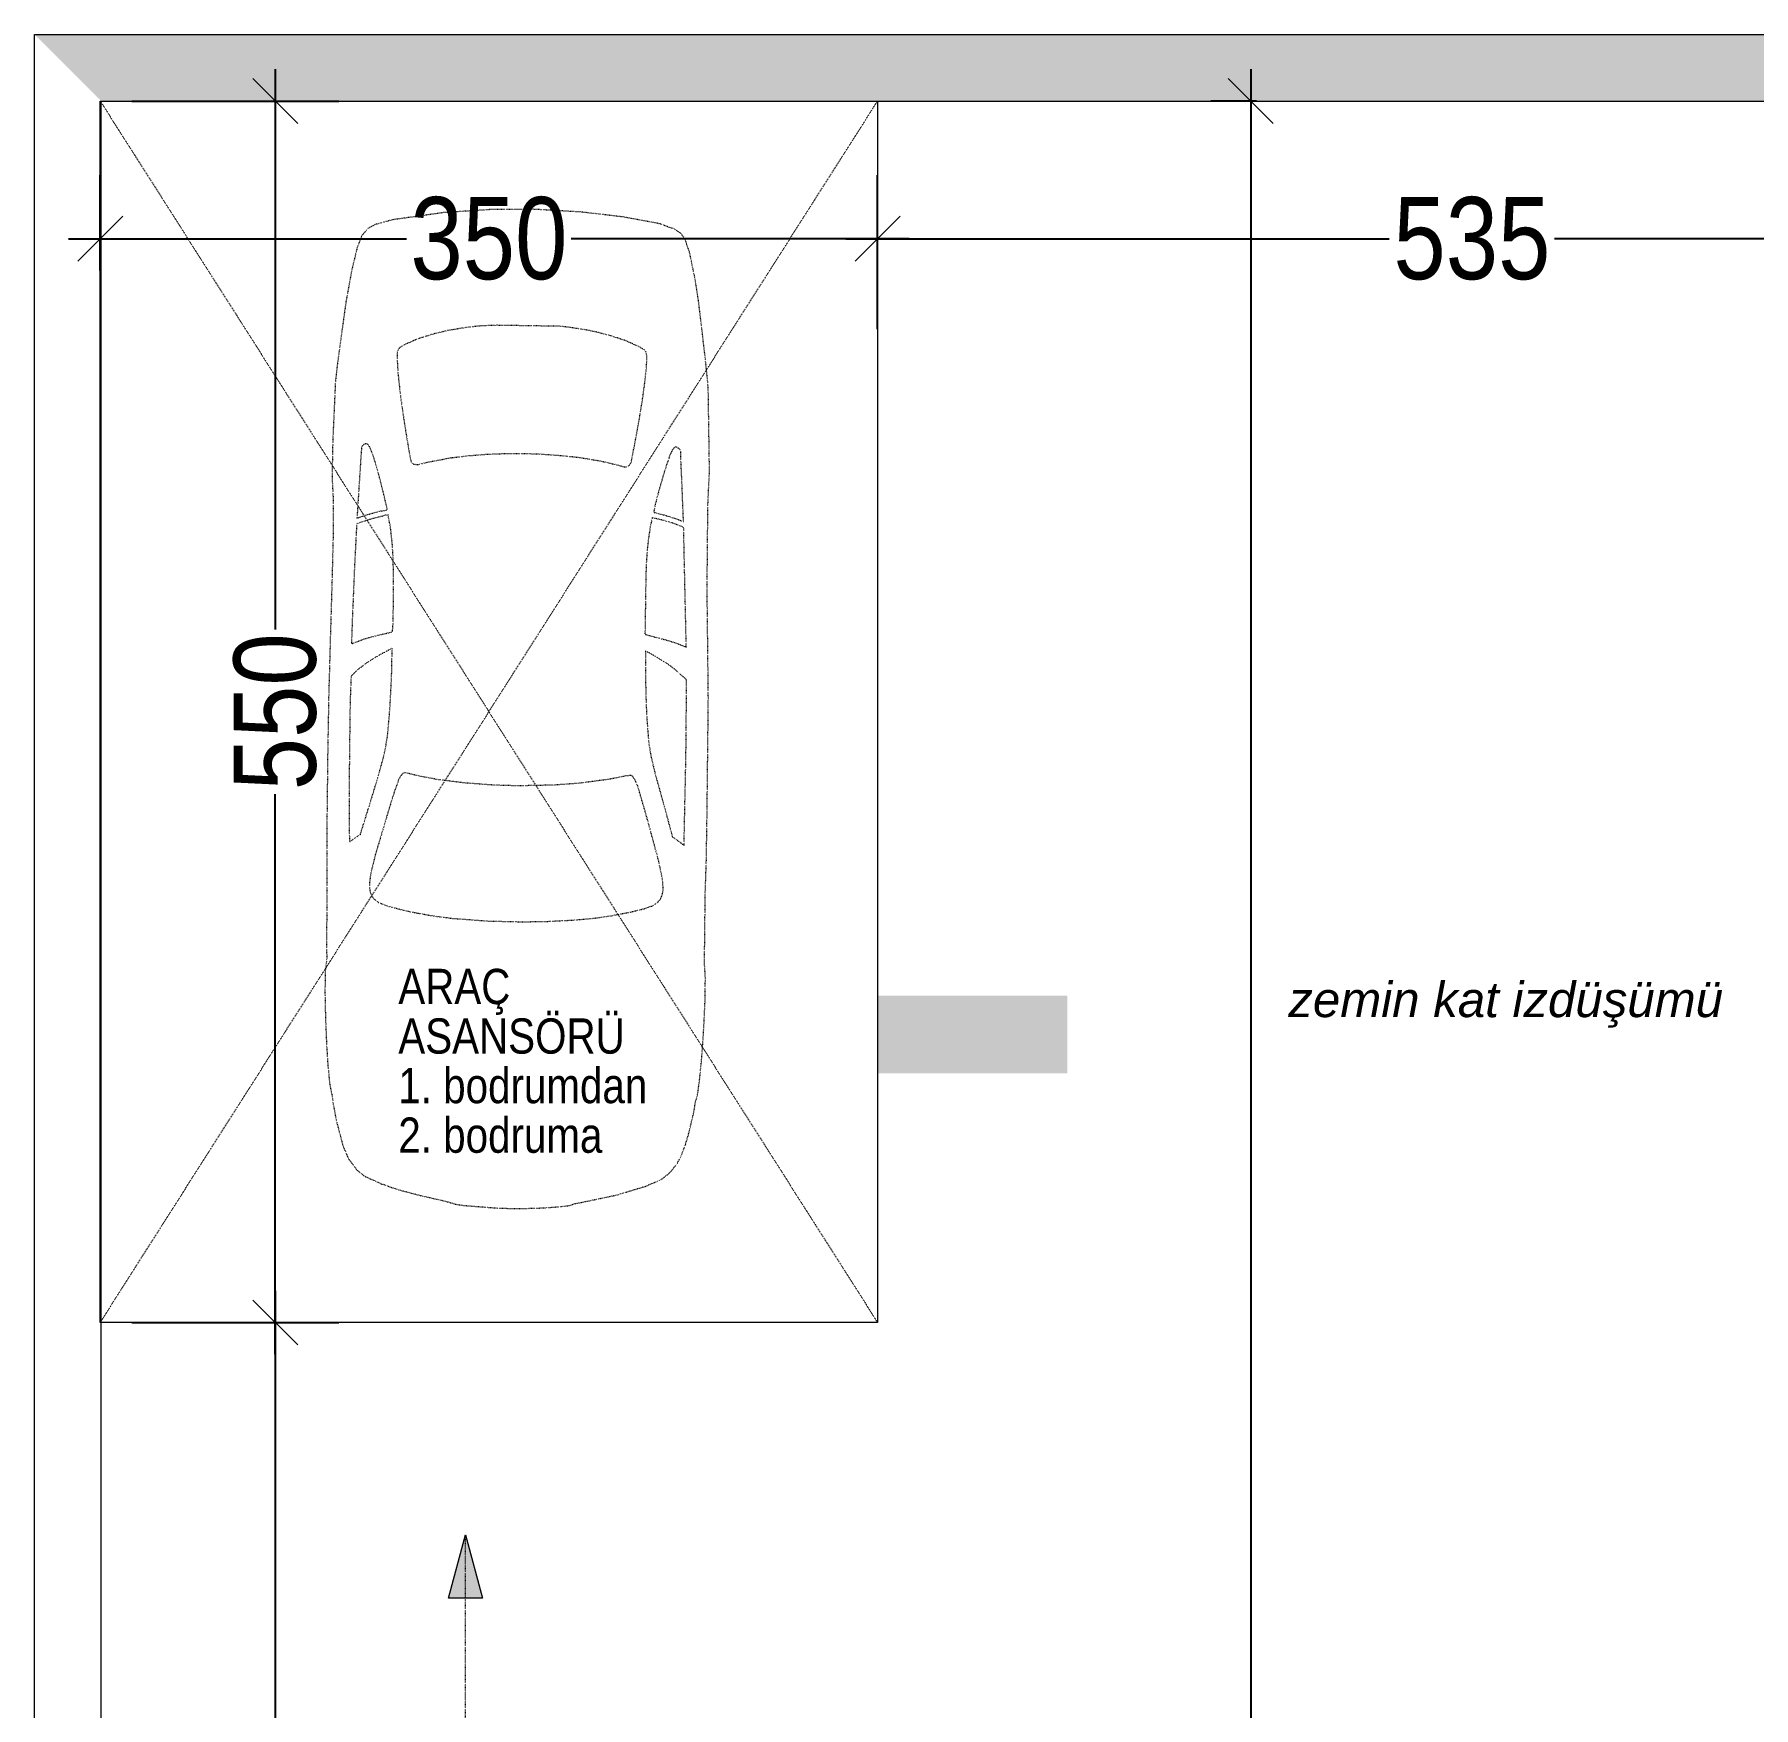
# Model space of a CAD drawing. Header units: millimetres. Extents: x 2975 to 4395, y 1592 to 4704.
# Drawn here: x 2975 to 3749, y 3951 to 4704 of the extents above; entities that cross this region are included whole.
import ezdxf

# ---------------------------------------------------------------- set-up
doc = ezdxf.new("R2010")
doc.units = ezdxf.units.MM
doc.linetypes.add('Style de ligne -5', pattern=[0.41656, 0.13885, -0.27771])
for name, color, linetype, lineweight in [('Genel', 7, 'Continuous', 5), ('Kolon', 7, 'Continuous', 5), ('Sembol', 7, 'Continuous', 5), ('Yazı', 7, 'Continuous', 5)]:
    doc.layers.add(name, color=color, linetype=linetype, lineweight=lineweight)
doc.layers.add('Kotlar', color=7, linetype='Continuous', lineweight=5, true_color=0xdd0806)
doc.styles.add('Arial', font='arial.ttf')
doc.styles.add('Arial (italic)', font='')
doc.styles.add('Arial Narrow', font='ARIALN.TTF')
doc.styles.get('Arial (italic)').set_extended_font_data('Arial', italic=True)
doc.dimstyles.new('AEN', dxfattribs={"dimtxt": 20.137731, "dimasz": 20.203418, "dimexe": 18, "dimexo": 13.5, "dimgap": 4.5, "dimtad": 1, "dimdec": 1, "dimtxsty": 'Arial Narrow', "dimblk": 'VW_SLASH', "dimblk1": 'VW_SLASH', "dimblk2": 'VW_SLASH', "dimcen": 0, "dimdle": 18, "dimazin": 0, "dimtfac": 1, "dimtdec": 1, "dimtix": 1, "dimtmove": 0, "dimatfit": 0, "dimldrblk": 'VW_FILLEDARROW', "dimfxl": 1, "dimfrac": 2, "dimtolj": 1, "dimarcsym": 0})
doc.dimstyles.new('Arch 1', dxfattribs={"dimtxt": 20.137731, "dimasz": 20.203418, "dimexe": 28.575, "dimexo": 14.2875, "dimgap": 0.18, "dimtad": 1, "dimdec": 1, "dimtxsty": 'Arial Narrow', "dimblk": 'VW_SLASH', "dimblk1": 'VW_SLASH', "dimblk2": 'VW_SLASH', "dimcen": 0, "dimdle": 14.2875, "dimazin": 0, "dimtfac": 1, "dimtdec": 1, "dimtix": 1, "dimtmove": 0, "dimatfit": 0, "dimldrblk": 'VW_FILLEDARROW', "dimfxl": 1, "dimfrac": 2, "dimtolj": 1, "dimarcsym": 0})

# ---------------------------------------------------------------- blocks, each defined once
blk = doc.blocks.new('Groupe-168-1')
at = {"layer": 'Sembol', "color": 7, "linetype": 'Style de ligne -5', "lineweight": 5, "flags": 128}
for points in [[(-10927.02, 1681.64), (-10925.2, 1691.01), (-10923.31, 1701.41), (-10921.85, 1710.35), (-10920.84, 1717.92), (-10920.15, 1724.3), (-10920.02, 1726.56), (-10919.91, 1729.58), (-10920.24, 1731.36), (-10921.17, 1732.53), (-10923.66, 1733.93), (-10929.3, 1736.48), (-10936.09, 1738.74), (-10942.46, 1740.42), (-10946.69, 1741.31), (-10952.05, 1742.15), (-10955.63, 1742.68), (-10959.26, 1743.05), (-10987.77, 1743.49), (-10994.56, 1743.25), (-11001.77, 1742.42), (-11009.61, 1741.12), (-11016.01, 1739.57), (-11022.85, 1737.45), (-11028.54, 1735.02), (-11031.34, 1733.39), (-11032.26, 1731.84), (-11032.38, 1729.99), (-11032.34, 1727.72), (-11031.97, 1721.59), (-11030.86, 1711.47), (-11029.23, 1700.19), (-11027.68, 1690.52), (-11026.62, 1684.44), (-11026.16, 1682.36), (-11025.7, 1681.43), (-11024.74, 1680.93), (-11023.31, 1680.78), (-11022.94, 1680.79), (-11018.48, 1681.95), (-11007.96, 1683.89), (-11000.32, 1684.78), (-10991.84, 1685.47), (-10982.33, 1685.79), (-10972.83, 1685.72), (-10969.02, 1685.61), (-10958.6, 1684.87), (-10950.71, 1684.06), (-10940.86, 1682.43), (-10933.39, 1680.67), (-10930.44, 1679.84), (-10928.95, 1679.78), (-10927.98, 1680.26), (-10927.26, 1681.3)], [(-10903.44, 1655.08), (-10903.76, 1662.91), (-10904.23, 1674.76), (-10904.54, 1681.54), (-10904.69, 1684.91), (-10904.6, 1686.93), (-10905.47, 1688.02), (-10906.9, 1688.79), (-10907.4, 1688.62), (-10908.29, 1687.63), (-10909.2, 1685.82), (-10910.62, 1682.06), (-10912.38, 1676.55), (-10914.21, 1670.17), (-10915.18, 1666.62), (-10916.13, 1663.01), (-10916.88, 1659.28), (-10915.26, 1658.88), (-10912.07, 1658.05), (-10906.65, 1656.36)], [(-11034.47, 1605.45), (-11034.14, 1610.05), (-11034.03, 1620.61), (-11034.03, 1630.3), (-11034.12, 1637.57), (-11034.51, 1644.71), (-11035.39, 1652.72), (-11036.5, 1658.29), (-11039.93, 1657.29), (-11043.15, 1656.52), (-11045.98, 1655.7), (-11049.53, 1654.44), (-11050.59, 1654.01), (-11051.54, 1635.62), (-11052.53, 1611.91), (-11052.84, 1603.45), (-11052.94, 1600.08), (-11047.97, 1602.01), (-11045.33, 1602.8), (-11041.35, 1603.87)], [(-10902.19, 1598.52), (-10903.37, 1652.49), (-10907.94, 1654.28), (-10909.35, 1654.72), (-10911.56, 1655.37), (-10913.95, 1655.99), (-10917.48, 1656.88), (-10918.39, 1652.83), (-10919.21, 1647.56), (-10919.8, 1642.19), (-10920.19, 1636.39), (-10920.4, 1630.59), (-10920.79, 1604.33), (-10909.74, 1601.4), (-10906.33, 1600.26), (-10902.83, 1598.81)], [(-10903.2, 1509.3), (-10902.35, 1548.55), (-10902.15, 1570.69), (-10902.15, 1583.9), (-10907.26, 1588.57), (-10910.19, 1590.72), (-10914.56, 1593.51), (-10918.48, 1595.74), (-10920.53, 1596.87), (-10920.59, 1585.78), (-10920.3, 1574.02), (-10920.03, 1567.79), (-10919.17, 1556.18), (-10918.08, 1549.31), (-10916.04, 1540.97), (-10914.27, 1534.55), (-10912.22, 1527.22), (-10910.91, 1522.42), (-10909.55, 1517.31), (-10908.42, 1513.08), (-10908.09, 1512.93), (-10907.52, 1512.61)], [(-10912.6, 1490.38), (-10912.93, 1494.31), (-10914.58, 1502.19), (-10918.85, 1518.02), (-10921.89, 1528.73), (-10923.87, 1535.45), (-10925.22, 1538.86), (-10926.75, 1540.84), (-10929.54, 1540.57), (-10936.63, 1539.1), (-10951.02, 1537.22), (-10961.9, 1536.45), (-10978.25, 1536.11), (-10989.15, 1536.46), (-11001.82, 1537.41), (-11014.43, 1538.98), (-11023.34, 1540.71), (-11028.6, 1542), (-11029.63, 1541.9), (-11030.68, 1540.75), (-11031.6, 1539.13), (-11033.7, 1533.24), (-11036.29, 1524.96), (-11039.63, 1513.63), (-11042.26, 1504.95), (-11044.32, 1496.38), (-11044.84, 1492.38), (-11044.72, 1489.16), (-11043.85, 1486.63), (-11042.85, 1485.23), (-11040.46, 1483.46), (-11036.26, 1481.9), (-11028.7, 1479.94), (-11023.44, 1478.86), (-11014.62, 1477.34), (-11007.5, 1476.47), (-10991.43, 1475.26), (-10977.12, 1474.94), (-10966.39, 1475), (-10952.08, 1475.74), (-10943.16, 1476.6), (-10936.07, 1477.62), (-10927.29, 1479.32), (-10920.78, 1480.9), (-10917.2, 1482.18), (-10915.01, 1483.69), (-10913.74, 1485.28), (-10913.06, 1486.83), (-10912.66, 1488.79), (-10912.6, 1490.06)]]:
    blk.add_lwpolyline(points, close=True, dxfattribs=at)
for points in [[(-11036.79, 1660.61), (-11038.78, 1669.09), (-11040.8, 1676.9), (-11042.11, 1681.51), (-11043.49, 1685.8), (-11044.74, 1688.7), (-11045.55, 1689.88), (-11046.27, 1690.23), (-11047.23, 1689.86), (-11048.33, 1688.74), (-11048.56, 1686.4), (-11050.47, 1656.6), (-11046.05, 1658.2), (-11040.24, 1659.79), (-11036.94, 1660.28)], [(-11048.9, 1514.39), (-11044.8, 1527.48), (-11041.1, 1539.68), (-11038.68, 1548.36), (-11037.67, 1552.8), (-11036.71, 1558.56), (-11035.77, 1568.98), (-11035.37, 1575.21), (-11034.88, 1585.22), (-11034.72, 1590.42), (-11034.65, 1598.05), (-11039.73, 1595.34), (-11042.58, 1593.74), (-11046.67, 1591.05), (-11050.61, 1588.01), (-11053.1, 1585.61), (-11053.55, 1573.97), (-11053.87, 1550.12), (-11053.95, 1536.45), (-11053.93, 1531.32), (-11053.94, 1521.11), (-11053.9, 1514.27), (-11053.86, 1510.85), (-11050.14, 1513.5), (-11048.56, 1514.53)]]:
    blk.add_lwpolyline(points, dxfattribs=at)
blk = doc.blocks.new('Groupe-169-1')
at = {"layer": 'Sembol', "color": 7, "linetype": 'Style de ligne -5', "lineweight": 5, "flags": 128}
blk.add_lwpolyline([(-10897.55, 1395.49), (-10897.45, 1395.72), (-10897.3, 1396.24), (-10897.29, 1396.29), (-10896.89, 1398.54), (-10896.11, 1404.54), (-10895.24, 1413.44), (-10894.58, 1422.34), (-10894.12, 1430.35), (-10893.71, 1439.71), (-10893.59, 1449.78), (-10893.93, 1455.49), (-10893.96, 1459.38), (-10893.65, 1487.79), (-10893.17, 1501.53), (-10892.97, 1513.58), (-10892.77, 1527.82), (-10892.25, 1575.5), (-10892.8, 1625), (-10892.46, 1662.28), (-10891.74, 1677.95), (-10892.27, 1713.72), (-10892.55, 1718.38), (-10893.78, 1730.06), (-10896.64, 1754.29), (-10898.14, 1763.97), (-10900.67, 1776.18), (-10902.52, 1781.64), (-10903.39, 1783.27), (-10904.9, 1785.08), (-10907.44, 1786.78), (-10914.37, 1789.25), (-10930.41, 1792.27), (-10949.47, 1794.5), (-10971.13, 1795.74), (-10989.88, 1795.62), (-11011.33, 1794.24), (-11034.27, 1791.03), (-11042.19, 1788.9), (-11045.32, 1787.23), (-11048.17, 1784.08), (-11050.29, 1778.72), (-11052.79, 1768.54), (-11055.41, 1754.16), (-11058.24, 1733.74), (-11059.53, 1723.98), (-11060.21, 1717.4), (-11061.32, 1692.65), (-11061.69, 1675.72), (-11061.12, 1664), (-11061.24, 1646.99), (-11061.69, 1629.17), (-11062.43, 1604.04), (-11063.18, 1577.38), (-11063.63, 1552.18), (-11063.98, 1521.18), (-11064.05, 1506.57), (-11064.09, 1496.74), (-11064.08, 1477.71), (-11064.18, 1464), (-11064.04, 1458.34), (-11064.73, 1452.82), (-11064.88, 1443.67), (-11064.66, 1432.11), (-11064.16, 1419.8), (-11063.61, 1410.78), (-11062.77, 1402), (-11061.61, 1396.19), (-11061.17, 1392.91), (-11059.95, 1386.13), (-11056.88, 1374.4), (-11054.41, 1368.38), (-11050.37, 1363.06), (-11046.93, 1360.32), (-11039.59, 1356.97), (-11032, 1354.33), (-11021.68, 1351.63), (-11010.82, 1349.16), (-11005.9, 1347.72), (-11002.23, 1347.17), (-10986.31, 1345.94), (-10976.32, 1345.79), (-10966.33, 1346.1), (-10960.36, 1346.54), (-10954.95, 1347.12), (-10952.74, 1347.9), (-10944.11, 1349.65), (-10933.56, 1351.9), (-10920.81, 1355.74), (-10914.98, 1358.16), (-10913, 1359.19), (-10909.39, 1362.12), (-10906.36, 1365.91), (-10904.43, 1369.52), (-10902.86, 1373.66), (-10901.17, 1379.16), (-10898.84, 1388.95), (-10898.35, 1391.93), (-10897.94, 1394.5)], close=True, dxfattribs=at)
at = {"layer": 'Sembol', "color": 7}
blk.add_blockref('Groupe-168-1', (0, 0), dxfattribs=at)
blk = doc.blocks.new('VW_SLASH')
at = {"color": 0, "linetype": 'ByBlock', "lineweight": -2}
blk.add_line((0.707, 0), (-1, 0), dxfattribs=at)
at = {"color": 0, "lineweight": 20, "flags": 128}
blk.add_lwpolyline([(0.5, 0.5), (-0.5, -0.5)], dxfattribs=at)
blk = doc.blocks.new('*D77')
at = {"layer": 'Defpoints', "color": 0, "transparency": 16777216}
for p in [(3522.89, 4674.44), (3539.01, 4674.44), (3505.22, 2991.55)]:
    blk.add_point(p, dxfattribs=at)
at = {"layer": 'Kotlar', "color": 0, "lineweight": -2, "transparency": 16777216}
for p, q in [((3525.51, 4674.44), (3504.89, 4674.44)), ((3522.89, 4654.23), (3522.89, 3894.21)), ((3522.89, 3011.75), (3522.89, 3771.77)), ((3518.72, 2991.55), (3540.89, 2991.55))]:
    blk.add_line(p, q, dxfattribs=at)
at = {"layer": 'Kotlar', "color": 0, "lineweight": -2, "transparency": 16777216, "xscale": 20.20341796875, "yscale": 20.20341796875, "zscale": 20.20341796875}
for p, rotation in [((3522.89, 4674.44), 90), ((3522.89, 2991.55), 270)]:
    blk.add_blockref('VW_SLASH', p, dxfattribs=dict(at, rotation=rotation))
at = {"layer": 'Kotlar', "color": 0, "transparency": 16777216, "insert": (3522.89, 3832.99), "char_height": 27.186, "attachment_point": 5, "rotation": 90, "style": 'Arial'}
blk.add_mtext('\\A1;1683', dxfattribs=at)
blk = doc.blocks.new('VW_FILLEDARROW')
at = {"linetype": 'Continuous', "lineweight": 0}
blk.add_hatch(color=0, dxfattribs=at).paths.add_polyline_path([(-1.414, 0.379), (0, 0), (-1.414, -0.379)])
at = {"color": 0, "lineweight": 5, "flags": 128}
blk.add_lwpolyline([(-1.414, 0.379), (0, 0), (-1.414, -0.379)], close=True, dxfattribs=at)
blk = doc.blocks.new('*D90')
at = {"layer": 'Defpoints', "color": 0, "linetype": 'Continuous', "transparency": 16777216}
for p in [(3004.87, 4612.44), (3004.87, 4583.86), (3354.87, 4583.86)]:
    blk.add_point(p, dxfattribs=at)
at = {"layer": 'Kotlar', "color": 0, "linetype": 'Continuous', "lineweight": -2, "transparency": 16777216}
for p, q in [((3004.87, 4598.15), (3004.87, 4641.01)), ((3354.87, 4598.15), (3354.87, 4641.01)), ((3025.07, 4612.44), (3142.83, 4612.44)), ((3334.67, 4612.44), (3216.91, 4612.44))]:
    blk.add_line(p, q, dxfattribs=at)
at = {"layer": 'Kotlar', "color": 0, "linetype": 'Continuous', "lineweight": -2, "transparency": 16777216, "xscale": 20.20341796875, "yscale": 20.20341796875, "zscale": 20.20341796875, "rotation": 180}
blk.add_blockref('VW_SLASH', (3004.87, 4612.44), dxfattribs=at)
at = {"layer": 'Kotlar', "color": 0, "linetype": 'Continuous', "lineweight": -2, "transparency": 16777216, "xscale": 20.20341796875, "yscale": 20.20341796875, "zscale": 20.20341796875}
blk.add_blockref('VW_SLASH', (3354.87, 4612.44), dxfattribs=at)
at = {"layer": 'Kotlar', "color": 0, "linetype": 'Continuous', "lineweight": 9, "transparency": 16777216, "insert": (3179.87, 4612.44), "char_height": 37.003, "attachment_point": 5, "style": 'Arial Narrow'}
blk.add_mtext('\\A1;350', dxfattribs=at)
blk = doc.blocks.new('*D91')
at = {"layer": 'Defpoints', "color": 0, "linetype": 'Continuous', "transparency": 16777216}
for p in [(3354.87, 4612.44), (3890.08, 4574.44), (3354.87, 4557.44)]:
    blk.add_point(p, dxfattribs=at)
at = {"layer": 'Kotlar', "color": 0, "linetype": 'Continuous', "lineweight": -2, "transparency": 16777216}
for p, q in [((3354.87, 4571.72), (3354.87, 4641.01)), ((3890.08, 4588.72), (3890.08, 4641.01)), ((3375.07, 4612.44), (3585.27, 4612.44)), ((3869.88, 4612.44), (3659.68, 4612.44))]:
    blk.add_line(p, q, dxfattribs=at)
at = {"layer": 'Kotlar', "color": 0, "linetype": 'Continuous', "lineweight": -2, "transparency": 16777216, "xscale": 20.20341796875, "yscale": 20.20341796875, "zscale": 20.20341796875, "rotation": 180}
blk.add_blockref('VW_SLASH', (3354.87, 4612.44), dxfattribs=at)
at = {"layer": 'Kotlar', "color": 0, "linetype": 'Continuous', "lineweight": -2, "transparency": 16777216, "xscale": 20.20341796875, "yscale": 20.20341796875, "zscale": 20.20341796875}
blk.add_blockref('VW_SLASH', (3890.08, 4612.44), dxfattribs=at)
at = {"layer": 'Kotlar', "color": 0, "linetype": 'Continuous', "lineweight": 9, "transparency": 16777216, "insert": (3622.48, 4612.44), "char_height": 37.003, "attachment_point": 5, "style": 'Arial Narrow'}
blk.add_mtext('\\A1;535', dxfattribs=at)
blk = doc.blocks.new('*D93')
at = {"layer": 'Defpoints', "color": 0, "linetype": 'Continuous', "transparency": 16777216}
for p in [(3004.87, 4674.44), (3083.67, 4674.44), (3004.87, 4124.44)]:
    blk.add_point(p, dxfattribs=at)
at = {"layer": 'Kotlar', "color": 0, "linetype": 'Continuous', "lineweight": -2, "transparency": 16777216}
for p, q in [((3019.16, 4674.44), (3112.25, 4674.44)), ((3083.67, 4654.23), (3083.67, 4436.48)), ((3083.67, 4144.64), (3083.67, 4362.4)), ((3019.16, 4124.44), (3112.25, 4124.44))]:
    blk.add_line(p, q, dxfattribs=at)
at = {"layer": 'Kotlar', "color": 0, "linetype": 'Continuous', "lineweight": -2, "transparency": 16777216, "xscale": 20.20341796875, "yscale": 20.20341796875, "zscale": 20.20341796875}
for p, rotation in [((3083.67, 4674.44), 90), ((3083.67, 4124.44), 270)]:
    blk.add_blockref('VW_SLASH', p, dxfattribs=dict(at, rotation=rotation))
at = {"layer": 'Kotlar', "color": 0, "linetype": 'Continuous', "lineweight": 9, "transparency": 16777216, "insert": (3083.67, 4399.44), "char_height": 37.003, "attachment_point": 5, "rotation": 90, "style": 'Arial Narrow'}
blk.add_mtext('\\A1;550', dxfattribs=at)
blk = doc.blocks.new('*D94')
at = {"layer": 'Defpoints', "color": 0, "linetype": 'Continuous', "transparency": 16777216}
for p in [(3004.87, 4124.44), (3083.67, 4124.44), (3091.09, 3006.54)]:
    blk.add_point(p, dxfattribs=at)
at = {"layer": 'Kotlar', "color": 0, "linetype": 'Continuous', "lineweight": -2, "transparency": 16777216}
for p, q in [((3019.16, 4124.44), (3112.25, 4124.44)), ((3083.67, 4104.23), (3083.67, 3612.98)), ((3083.67, 3026.75), (3083.67, 3518)), ((3076.81, 3006.54), (3055.1, 3006.54))]:
    blk.add_line(p, q, dxfattribs=at)
at = {"layer": 'Kotlar', "color": 0, "linetype": 'Continuous', "lineweight": -2, "transparency": 16777216, "xscale": 20.20341796875, "yscale": 20.20341796875, "zscale": 20.20341796875}
for p, rotation in [((3083.67, 4124.44), 90), ((3083.67, 3006.54), 270)]:
    blk.add_blockref('VW_SLASH', p, dxfattribs=dict(at, rotation=rotation))
at = {"layer": 'Kotlar', "color": 0, "linetype": 'Continuous', "lineweight": 9, "transparency": 16777216, "insert": (3083.67, 3565.49), "char_height": 37.003, "attachment_point": 5, "rotation": 90, "style": 'Arial Narrow'}
blk.add_mtext('\\A1;1118', dxfattribs=at)

msp = doc.modelspace()

# ---------------------------------------------------------------- hatches: boundary and pattern name
at = {"layer": 'Genel', "linetype": 'Continuous', "lineweight": 0, "true_color": 0x0099ff}
msp.add_hatch(color=150, dxfattribs=at).paths.add_polyline_path([(3161.62, 4000.31), (3169.28, 4028.89), (3176.94, 4000.31)])

# ---------------------------------------------------------------- linework, layer by layer
at = {"layer": 'Genel', "color": 7, "linetype": 'Style de ligne -5', "lineweight": 9}
for p, q in [((3004.87, 4674.44, 1000), (3354.87, 4124.44, 1000)), ((3004.87, 4124.44, 1000), (3354.87, 4674.44, 1000))]:
    msp.add_line(p, q, dxfattribs=at)
at = {"layer": 'Genel', "color": 150, "linetype": 'Style de ligne -5', "lineweight": 9, "true_color": 0x0099ff}
msp.add_line((3169.28, 3655.64, 1000), (3169.28, 4028.89, 1000), dxfattribs=at)
at = {"layer": 'Genel', "color": 7, "flags": 128}
msp.add_lwpolyline([(3004.87, 4674.44), (3354.87, 4674.44), (3354.87, 4124.44), (3004.87, 4124.44)], close=True, dxfattribs=at)
at = {"layer": 'Genel', "color": 150, "lineweight": 9, "true_color": 0x0099ff, "flags": 128}
msp.add_lwpolyline([(3161.62, 4000.31), (3169.28, 4028.89), (3176.94, 4000.31)], close=True, dxfattribs=at)
at = {"layer": 'Kolon', "color": 7}
for p, q in [((2975.22, 1591.54, -1000), (2975.22, 4704.44, -1000)), ((2975.22, 4704.44, -1000), (4395.22, 4704.44, -1000)), ((3005.22, 2171.54, -1000), (3005.22, 4674.44, -1000)), ((3005.22, 4674.44, -1000), (4365.22, 4674.44, -1000))]:
    msp.add_line(p, q, dxfattribs=at)
for points in [[(3005.22, 4674.44, -1000), (2975.22, 4704.44, -1000), (4365.22, 4674.44, -1000), (4395.22, 4704.44, -1000)], [(3354.87, 4236.61, 1000), (3440.25, 4236.61, 1000), (3354.87, 4271.61, 1000), (3440.25, 4271.61, 1000)]]:
    msp.add_solid(points, dxfattribs=at)

# ---------------------------------------------------------------- block references
at = {"layer": 'Sembol', "color": 7}
msp.add_blockref('Groupe-169-1', (14170.92, 2829.95), dxfattribs=at)

# ---------------------------------------------------------------- texts
at = {"layer": 'Yazı', "color": 7, "insert": (3139.08, 4283.68, 1000), "char_height": 15.8585, "attachment_point": 1, "line_spacing_factor": 0.844253, "style": 'Arial Narrow'}
msp.add_mtext('ARAÇ\\PASANSÖRÜ\\P1. bodrumdan\\P2. bodruma', dxfattribs=at)
at = {"layer": 'Yazı', "insert": (3539.79, 4277.79, 1000), "char_height": 15.8585, "attachment_point": 1, "line_spacing_factor": 0.979333, "style": 'Arial (italic)'}
msp.add_mtext('zemin kat izdüşümü', dxfattribs=at)

# ---------------------------------------------------------------- dimensions: what is measured, and where the dimension line sits
at = {"layer": 'Kotlar', "color": 1, "linetype": 'Continuous', "lineweight": 9, "true_color": 0xff0000}
for base, p1, p2, picture, middle in [((3083.67, 4674.44, 1000), (3004.87, 4124.44, 1000), (3004.87, 4674.44, 1000), '*D93', (3083.67, 4399.44, 1000)), ((3083.67, 4124.44, 1000), (3091.09, 3006.54, 1000), (3004.87, 4124.44, 1000), '*D94', (3083.67, 3565.49, 1000))]:
    dim = msp.add_linear_dim(base=base, p1=p1, p2=p2, angle=270, dimstyle='Arch 1', override={"dimtxt": 37.003094, "dimgap": 3.571875, "dimtad": 0, "dimdec": 0, "dimpost": '<>', "dimtxsty": 'Arial Narrow'}, dxfattribs=at)
    dim.commit()
    dim.dimension.update_dxf_attribs({"geometry": picture, "text_midpoint": middle})
at = {"layer": 'Kotlar'}
dim = msp.add_linear_dim(base=(3522.89, 4674.44, 1000), p1=(3505.22, 2991.55, 1000), p2=(3539.01, 4674.44, 1000), angle=270, dimstyle='AEN', override={"dimtxt": 27.185938, "dimgap": 21.9075, "dimdec": 0, "dimpost": '<>', "dimtxsty": 'Arial', "dimtmove": 2}, dxfattribs=at)
dim.commit()
dim.dimension.update_dxf_attribs({"geometry": '*D77', "text_midpoint": (3522.89, 3832.99, 1000), "dimtype": 160})
at = {"layer": 'Kotlar', "color": 1, "linetype": 'Continuous', "lineweight": 9, "true_color": 0xff0000}
for base, p1, p2, picture, middle in [((3004.87, 4612.44, 1000), (3354.87, 4583.86, 1000), (3004.87, 4583.86, 1000), '*D90', (3179.87, 4612.44, 1000)), ((3354.87, 4612.44, 1000), (3890.08, 4574.44, 1000), (3354.87, 4557.44, 1000), '*D91', (3622.48, 4612.44, 1000))]:
    dim = msp.add_linear_dim(base=base, p1=p1, p2=p2, dimstyle='Arch 1', override={"dimtxt": 37.003094, "dimgap": 3.571875, "dimtad": 0, "dimdec": 0, "dimpost": '<>', "dimtxsty": 'Arial Narrow'}, dxfattribs=at)
    dim.commit()
    dim.dimension.update_dxf_attribs({"geometry": picture, "text_midpoint": middle})

doc.saveas('drawing.dxf')
